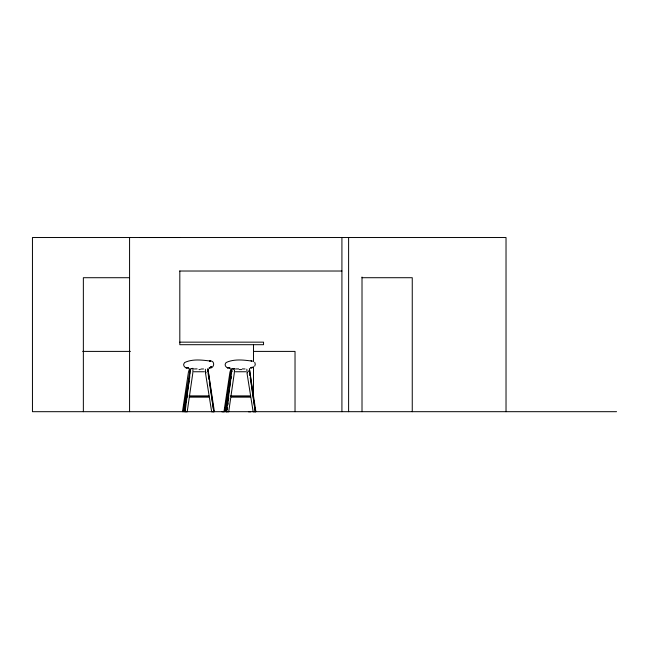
<?xml version="1.0" encoding="UTF-8"?>
<svg xmlns="http://www.w3.org/2000/svg" width="649" height="649" viewBox="0 0 649 649"><rect width="100%" height="100%" fill="white"/><g stroke="black" fill="none" stroke-linecap="round" stroke-linejoin="round"><path stroke-width="0.97" d="M226.598 411.807L231.555 373.021M227.247 409.819L227.507 407.84M227.904 404.862L228.164 402.875M228.562 399.898L228.821 397.91M182.474 411.685L188.405 372.356L189.5 368.729L190.319 369.597A4.916 0.495 -79.6 0 1 190.36 370.295M223.97 411.685L229.9 372.356L230.987 368.729L231.815 369.597A4.916 0.495 -79.6 0 1 231.855 370.295M183.213 411.685L189.93 370.644M224.7 411.685L230.784 372.688L231.393 370.636L232.164 371.415M184.121 411.685L189.151 380.858M189.476 378.862L189.8 376.874M225.617 411.685L230.646 380.858M230.971 378.862L231.295 376.874M184.567 411.685L185.233 407.702M186.231 401.723L186.563 399.727M186.896 397.74L187.228 395.744M226.063 411.685L226.728 407.702M227.726 401.723L228.059 399.727M228.391 397.74L228.724 395.744M190.06 373.021L185.103 411.807L187.204 411.807L192.745 373.508A5.078 0.56 -81.2 0 0 192.867 370.076L192.818 369.987M207.339 371.415L207.485 370.644L207.712 371.496M248.827 371.415L248.981 370.644L249.386 372.356M205.36 369.216L205.571 373.508L211.663 411.807L213.813 411.807L207.891 368.729L214.389 411.685M246.847 369.216L247.066 373.508L253.159 411.807L255.3 411.807M192.948 368.308L190.149 369.062M254.708 366.182L255.276 364.251L254.741 362.312M210.025 367.61L211.428 366.872L209.083 367.959M210.82 367.22L211.428 366.872L209.546 367.659M250.571 367.959L252.299 367.237L251.033 367.659M251.52 367.61L252.331 367.212M234.005 368.77L231.644 369.062M252.112 367.837L250.79 368.113M209.303 368.113C214.478 368.705 215.622 360.365 209.7 360.885L210.609 361.104M203.551 368.957L200.914 369.046M245.038 368.957L242.337 368.9M198.975 369.597L200.217 369.565M241.712 369.565L239.23 369.565M179.814 271.022L341.918 271.022M129.573 277.715L83.356 277.715L83.356 411.685M362.012 277.715L412.253 277.715L412.253 411.685M179.814 342.153L263.543 342.153L263.543 344.7L179.814 344.7L179.814 270.941M82.691 351.401L130.376 351.401M253.572 351.401L295.027 351.401L295.027 411.685M193.816 371.755L204.451 371.755M235.311 371.755L245.72 371.755M189.005 395.979L209.01 395.979M230.492 395.979L250.506 395.979M189.897 396.393L208.71 396.393M231.393 396.393L250.206 396.393M189.897 397.147L208.71 397.147M231.393 397.147L250.206 397.147M182.62 411.563L184.73 411.563M212.888 411.563L214.535 411.563M616.55 411.685L32.45 411.685L32.45 237.526L506.025 237.526L506.025 411.685M221.934 411.807L224.083 411.807M226.509 411.807L228.699 411.807L234.24 373.508A5.078 0.56 -81.2 0 0 234.362 370.076L234.362 370.084M248.535 411.807L250.725 411.807M236.033 368.957L238.613 368.9M194.546 368.957L197.118 368.9M235.254 369.021L232.65 368.567M193.759 369.021L191.917 368.713M233.04 368.648L233.9 368.794L233.405 368.713M229.997 368.267C226.866 368.689 223.37 365.322 226.087 362.564C234.005 358.751 243.797 359.944 252.299 361.152M188.502 368.267C185.371 368.689 181.882 365.322 184.592 362.564C192.396 358.759 202.058 359.984 210.463 361.071L209.627 360.86L210.519 361.087M251.195 360.885L252.015 361.087L251.114 360.86M229.43 367.675L228.837 367.48M187.934 367.675L187.342 367.48M229.973 367.886L228.927 367.512M188.478 367.886L187.439 367.512M247.456 372.25L247.561 372.834M205.96 372.25L206.066 372.834M249.597 373.686L249.897 375.69M250.198 377.686L251.244 384.687M251.536 386.69L255.268 411.685M207.956 372.688L208.402 375.69M208.702 377.686L209.002 379.689M209.303 381.685L213.781 411.685M255.884 411.685L249.386 368.729L255.268 411.807M362.012 277.018L362.012 411.685M348.61 237.526L348.61 411.685M341.918 237.526L341.918 411.685M253.499 344.7L253.499 361.696M253.499 366.693L253.499 399.687M179.814 237.526L139.624 237.526M129.573 237.526L129.573 411.685M231.798 370.498A5.135 0.544 -79.1 0 1 231.49 373.134M190.303 370.498A5.135 0.544 -79.1 0 1 189.995 373.134M227.856 367.829L227.393 367.699L227.872 367.837M186.368 367.829L185.898 367.699L186.377 367.837"/></g></svg>
